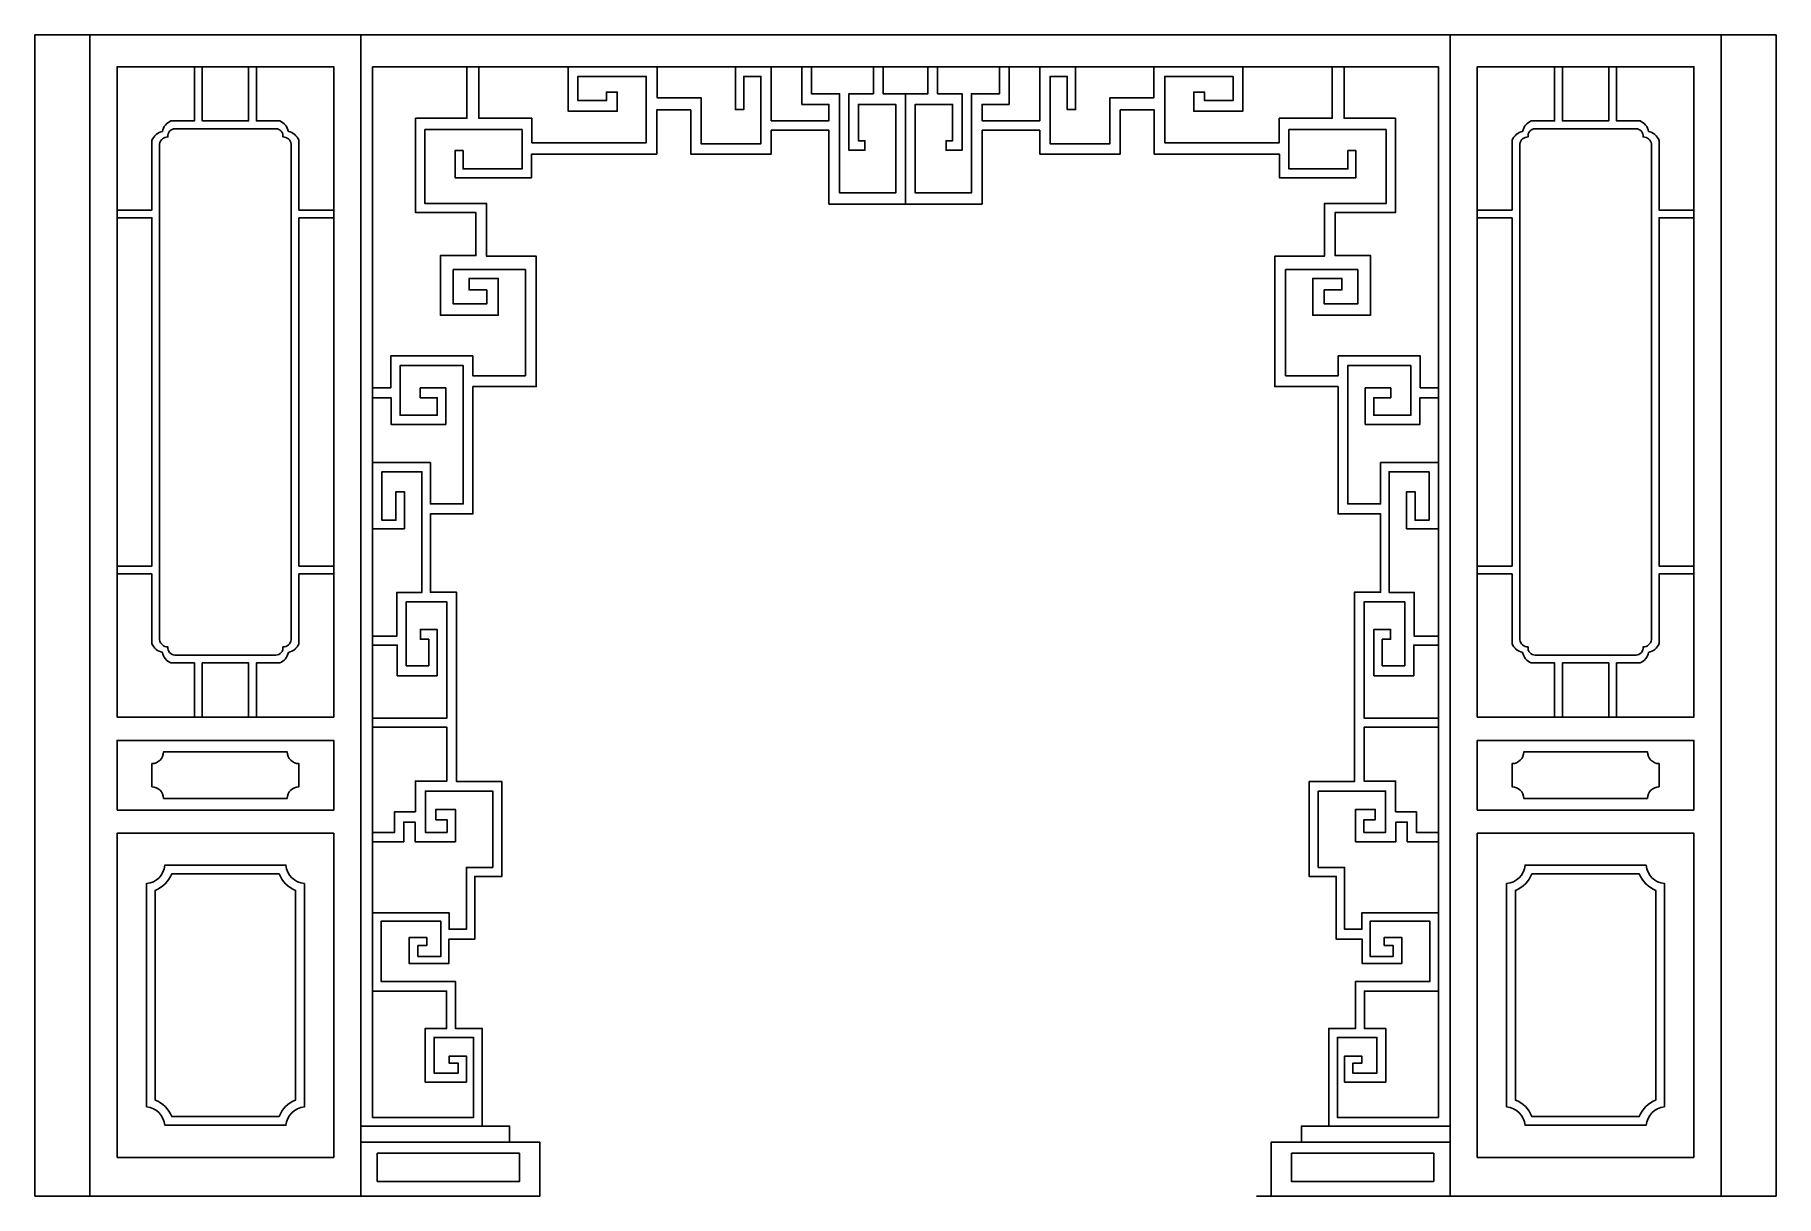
# Model space of a CAD drawing. Extents: x 195 to 3795, y 8030 to 10430.
import ezdxf

# ---------------------------------------------------------------- set-up
doc = ezdxf.new("R2010")
doc.units = 0
doc.header["$LTSCALE"] = 60
doc.header["$MEASUREMENT"] = 0
for name, color, linetype in [('3', 3, 'CONTINUOUS'), ('4', 4, 'CONTINUOUS'), ('7', 7, 'CONTINUOUS')]:
    doc.layers.add(name, color=color, linetype=linetype)

msp = doc.modelspace()

# ---------------------------------------------------------------- linework, layer by layer
at = {"layer": '3'}
for p, q in [((741, 9332), (741, 10052)), ((813, 10052), (741, 10052)), ((3177, 10052), (3249, 10052)), ((3249, 9332), (3249, 10052)), ((813, 9332), (741, 9332)), ((3177, 9332), (3249, 9332))]:
    msp.add_line(p, q, dxfattribs=at)
for points in [[(365, 10068), (437, 10068), (437, 10212.6, -0.237327), (458.7, 10230.3, -0.250014), (476.4, 10252), (525, 10252), (525, 10364)], [(813, 10068), (741, 10068), (741, 10212.6, 0.237327), (719.3, 10230.3, 0.250014), (701.6, 10252), (653, 10252), (653, 10364)], [(3177, 10068), (3249, 10068), (3249, 10212.6, -0.237327), (3270.7, 10230.3, -0.250014), (3288.4, 10252), (3337, 10252), (3337, 10364)], [(3625, 10068), (3553, 10068), (3553, 10212.6, 0.237327), (3531.3, 10230.3, 0.250014), (3513.6, 10252), (3465, 10252), (3465, 10364)], [(525, 9020), (525, 9132), (476.4, 9132, -0.250014), (458.7, 9153.7, -0.237327), (437, 9171.4), (437, 9316), (365, 9316)], [(813, 9316), (741, 9316), (741, 9171.4, -0.237327), (719.3, 9153.7, -0.250014), (701.6, 9132), (653, 9132), (653, 9020)], [(3177, 9316), (3249, 9316), (3249, 9171.4, 0.237327), (3270.7, 9153.7, 0.250014), (3288.4, 9132), (3337, 9132), (3337, 9020)], [(3465, 9020), (3465, 9132), (3513.6, 9132, 0.250014), (3531.3, 9153.7, 0.237327), (3553, 9171.4), (3553, 9316), (3625, 9316)]]:
    msp.add_lwpolyline(points, format="xyb", dxfattribs=at)
for points in [[(541, 10364), (541, 10252), (637, 10252), (637, 10364)], [(1088.4, 10364), (1088.4, 10257.5), (982.3, 10257.5), (982.3, 10132.8), (982.3, 10132.8)], [(1112.7, 10364), (1112.7, 10257.5), (1222.2, 10257.5), (1222.2, 10206.9), (1459.1, 10206.9), (1459.1, 10344), (1317.9, 10344), (1317.9, 10294.2), (1376.7, 10294.2), (1376.7, 10311.6), (1399, 10311.6), (1399, 10272), (1297.7, 10272), (1297.7, 10364)], [(1643.3, 10364), (1643.3, 10275.7), (1660.7, 10275.7), (1660.7, 10344), (1696.1, 10344), (1696.1, 10204.9), (1572.5, 10204.9), (1572.5, 10299.9), (1481.3, 10299.9), (1481.3, 10364)], [(1780.7, 10364), (1780.7, 10286.2), (1836.7, 10286.2), (1836.7, 10252.6), (1717.5, 10252.6), (1717.5, 10364)], [(1928.6, 10364), (1928.6, 10308.3), (1877.9, 10308.3), (1877.9, 10191.4), (1911, 10191.4), (1911, 10211.2), (1897.7, 10211.2), (1897.7, 10286.2), (1975, 10286.2), (1975, 10103.2), (1858.8, 10103.2), (1858.8, 10255.3), (1858.8, 10308.3), (1800.6, 10308.3), (1800.6, 10364)], [(1948.5, 10364), (1948.5, 10308.3), (1995, 10308.3), (1995, 10080.2)], [(2041.5, 10364), (2041.5, 10308.3), (1995, 10308.3), (1995, 10080.2)], [(2061.4, 10364), (2061.4, 10308.3), (2112.1, 10308.3), (2112.1, 10191.4), (2079, 10191.4), (2079, 10211.2), (2092.3, 10211.2), (2092.3, 10286.2), (2015, 10286.2), (2015, 10103.2), (2131.2, 10103.2), (2131.2, 10255.3), (2131.2, 10308.3), (2189.4, 10308.3), (2189.4, 10364)], [(2209.3, 10364), (2209.3, 10286.2), (2153.3, 10286.2), (2153.3, 10252.6), (2272.5, 10252.6), (2272.5, 10364)], [(2346.7, 10364), (2346.7, 10275.7), (2329.3, 10275.7), (2329.3, 10344), (2293.9, 10344), (2293.9, 10204.9), (2417.5, 10204.9), (2417.5, 10299.9), (2508.7, 10299.9), (2508.7, 10364)], [(2877.3, 10364), (2877.3, 10257.5), (2767.8, 10257.5), (2767.8, 10206.9), (2530.9, 10206.9), (2530.9, 10344), (2672.1, 10344), (2672.1, 10294.2), (2613.3, 10294.2), (2613.3, 10311.6), (2591, 10311.6), (2591, 10272), (2692.3, 10272), (2692.3, 10364)], [(2901.6, 10364), (2901.6, 10257.5), (3007.7, 10257.5), (3007.7, 10132.8), (3007.7, 10132.8)], [(3449, 10364), (3449, 10252), (3353, 10252), (3353, 10364)], [(982.3, 10132.8), (982.3, 10132.8), (982.3, 10062.8), (1106.9, 10062.8), (1106.9, 9973.9), (1033.6, 9973.9), (1033.6, 9850.4), (1153.1, 9850.4), (1153.1, 9926.6), (1092.6, 9926.6), (1092.6, 9902.9), (1129.4, 9902.9), (1129.4, 9874), (1060, 9874), (1060, 9945), (1209.1, 9945), (1209.1, 9725.3), (1100.5, 9725.3), (1100.5, 9766.6), (930.9, 9766.6), (930.9, 9700.5), (893, 9700.5)], [(3007.7, 10132.8), (3007.7, 10132.8), (3007.7, 10062.8), (2883.1, 10062.8), (2883.1, 9973.9), (2956.4, 9973.9), (2956.4, 9850.4), (2836.9, 9850.4), (2836.9, 9926.6), (2897.4, 9926.6), (2897.4, 9902.9), (2860.6, 9902.9), (2860.6, 9874), (2930, 9874), (2930, 9945), (2780.9, 9945), (2780.9, 9725.3), (2889.5, 9725.3), (2889.5, 9766.6), (3059.1, 9766.6), (3059.1, 9700.5), (3097, 9700.5)], [(365, 9332), (437, 9332), (437, 10052), (365, 10052)], [(3625, 9332), (3553, 9332), (3553, 10052), (3625, 10052)], [(893, 9680.1), (931.4, 9680.1), (931.4, 9624.9), (1044.4, 9624.9), (1044.4, 9700.2), (991.7, 9700.2), (991.7, 9680.1), (1026.8, 9680.1), (1026.8, 9643.7), (950.2, 9643.7), (950.2, 9746.6), (1080.8, 9746.6), (1080.8, 9460.6), (1013, 9460.6), (1013, 9545.9), (893, 9545.9)], [(3097, 9680.1), (3058.6, 9680.1), (3058.6, 9624.9), (2945.6, 9624.9), (2945.6, 9700.2), (2998.3, 9700.2), (2998.3, 9680.1), (2963.2, 9680.1), (2963.2, 9643.7), (3039.8, 9643.7), (3039.8, 9746.6), (2909.2, 9746.6), (2909.2, 9460.6), (2977, 9460.6), (2977, 9545.9), (3097, 9545.9)], [(893, 9409.2), (959, 9409.2), (959, 9485.7), (941.4, 9485.7), (941.4, 9426.8), (912.5, 9426.8), (912.5, 9527.1), (995.4, 9527.1), (995.4, 9277.7), (943.2, 9277.7), (943.2, 9187.1), (893, 9187.1)], [(3097, 9409.2), (3031, 9409.2), (3031, 9485.7), (3048.6, 9485.7), (3048.6, 9426.8), (3077.5, 9426.8), (3077.5, 9527.1), (2994.6, 9527.1), (2994.6, 9277.7), (3046.8, 9277.7), (3046.8, 9187.1), (3097, 9187.1)], [(893, 9168.8), (944.2, 9168.8), (944.2, 9105.4), (1026.5, 9105.4), (1026.5, 9201.4), (992.2, 9201.4), (992.2, 9180.8), (1009.3, 9180.8), (1009.3, 9126), (963, 9126), (963, 9257.9), (1047.1, 9257.9), (1047.1, 9018.1), (893, 9018.1)], [(3097, 9168.8), (3045.8, 9168.8), (3045.8, 9105.4), (2963.5, 9105.4), (2963.5, 9201.4), (2997.8, 9201.4), (2997.8, 9180.8), (2980.7, 9180.8), (2980.7, 9126), (3027, 9126), (3027, 9257.9), (2942.9, 9257.9), (2942.9, 9018.1), (3097, 9018.1)], [(541, 9020), (541, 9132), (637, 9132), (637, 9020)], [(3449, 9020), (3449, 9132), (3353, 9132), (3353, 9020)], [(893, 8999.2), (1047.1, 8999.2), (1047.1, 8887.9), (981.9, 8887.9), (981.9, 8824.4), (938.6, 8824.4), (938.6, 8781.8), (893, 8781.8)], [(3097, 8999.2), (2942.9, 8999.2), (2942.9, 8887.9), (3008.1, 8887.9), (3008.1, 8824.4), (3051.4, 8824.4), (3051.4, 8781.8), (3097, 8781.8)], [(893, 8762.6), (957.8, 8762.6), (957.8, 8803.1), (981.3, 8803.1), (981.3, 8762.6), (1064.5, 8762.6), (1064.5, 8829.4), (1024, 8829.4), (1024, 8808), (1047.4, 8808), (1047.4, 8781.8), (1002.6, 8781.8), (1002.6, 8867.1), (1141.6, 8867.1), (1141.6, 8709.4), (1087.4, 8709.4), (1087.4, 8581.5), (1051.5, 8581.5), (1051.5, 8615.6), (893, 8615.6)], [(3097, 8762.6), (3032.2, 8762.6), (3032.2, 8803.1), (3008.7, 8803.1), (3008.7, 8762.6), (2925.5, 8762.6), (2925.5, 8829.4), (2966, 8829.4), (2966, 8808), (2942.6, 8808), (2942.6, 8781.8), (2987.4, 8781.8), (2987.4, 8867.1), (2848.4, 8867.1), (2848.4, 8709.4), (2902.6, 8709.4), (2902.6, 8581.5), (2938.5, 8581.5), (2938.5, 8615.6), (3097, 8615.6)], [(893, 8453.8), (1046.3, 8453.8), (1046.3, 8376.4), (1001.8, 8376.4), (1001.8, 8265.7), (1087.1, 8265.7), (1087.1, 8319.4), (1051.9, 8319.4), (1051.9, 8304.6), (1070.4, 8304.6), (1070.4, 8284.3), (1020.4, 8284.3), (1020.4, 8357.9), (1101.9, 8357.9), (1101.9, 8192.8), (893, 8192.8)], [(3097, 8453.8), (2943.7, 8453.8), (2943.7, 8376.4), (2988.2, 8376.4), (2988.2, 8265.7), (2902.9, 8265.7), (2902.9, 8319.4), (2938.1, 8319.4), (2938.1, 8304.6), (2919.6, 8304.6), (2919.6, 8284.3), (2969.6, 8284.3), (2969.6, 8357.9), (2888.1, 8357.9), (2888.1, 8192.8), (3097, 8192.8)]]:
    msp.add_lwpolyline(points, dxfattribs=at)
for points in [[(453, 9179.7, 0.382381), (470, 9165, 0.436245), (484.7, 9148), (693.3, 9148, 0.436245), (708, 9165, 0.382381), (725, 9179.7), (725, 10204.3, 0.382381), (708, 10219, 0.436245), (693.3, 10236), (484.7, 10236, 0.436245), (470, 10219, 0.382381), (453, 10204.3)], [(3537, 9179.7, -0.382381), (3520, 9165, -0.436245), (3505.3, 9148), (3296.7, 9148, -0.436245), (3282, 9165, -0.382381), (3265, 9179.7), (3265, 10204.3, -0.382381), (3282, 10219, -0.436245), (3296.7, 10236), (3505.3, 10236, -0.436245), (3520, 10219, -0.382381), (3537, 10204.3)], [(461, 8852), (717, 8852, -0.414214), (741, 8876), (741, 8924, -0.414214), (717, 8948), (461, 8948, -0.414214), (437, 8924), (437, 8876, -0.414214)], [(3529, 8852), (3273, 8852, 0.414214), (3249, 8876), (3249, 8924, 0.414214), (3273, 8948), (3529, 8948, 0.414214), (3553, 8924), (3553, 8876, 0.414214)], [(443.8, 8228.6), (443.8, 8661.9, 0.210908), (478, 8696.1), (700, 8696.1, 0.210908), (734.2, 8661.9), (734.2, 8228.6, 0.210908), (700, 8194.5), (478, 8194.5, 0.210908)], [(3546.2, 8228.6), (3546.2, 8661.9, -0.210908), (3512, 8696.1), (3290, 8696.1, -0.210908), (3255.8, 8661.9), (3255.8, 8228.6, -0.210908), (3290, 8194.5), (3512, 8194.5, -0.210908)]]:
    msp.add_lwpolyline(points, format="xyb", close=True, dxfattribs=at)
for points in [[(903, 8060), (903, 8118.8), (1196.8, 8118.8), (1196.8, 8060)], [(3087, 8060), (3087, 8118.8), (2793.2, 8118.8), (2793.2, 8060)]]:
    msp.add_lwpolyline(points, close=True, dxfattribs=at)
at = {"layer": '4'}
for p, q in [((195, 8030), (195, 10430)), ((195, 10430), (3795, 10430)), ((3795, 8030), (3795, 10430)), ((195, 8030), (1239.1, 8030)), ((2720.9, 8030), (3795, 8030))]:
    msp.add_line(p, q, dxfattribs=at)
for points in [[(1995, 10080.2), (1836.7, 10080.2), (1836.7, 10232.7), (1717.5, 10232.7), (1717.5, 10183.7), (1551, 10183.7), (1551, 10274.7), (1480.9, 10274.7), (1480.9, 10183.7), (1222.1, 10183.7), (1222.1, 10134.7), (1063.8, 10134.7), (1063.8, 10190.7), (1080.3, 10190.7), (1080.3, 10152.8), (1202.3, 10152.8), (1202.3, 10234.2), (1001.6, 10234.2), (1001.6, 10081.1), (1128.8, 10081.1), (1128.8, 9972.5), (1231.7, 9972.5), (1231.7, 9703.2), (1100.6, 9703.2), (1100.6, 9440), (1012.7, 9440), (1012.7, 9278), (1066.8, 9278), (1066.8, 8886.6), (1160.6, 8886.6), (1160.6, 8690.8), (1104.4, 8690.8), (1104.4, 8560.9), (1050.9, 8560.9), (1050.9, 8510.8), (969.2, 8510.8), (969.2, 8564.8), (1005.4, 8564.8), (1005.4, 8548.1), (986.9, 8548.1), (986.9, 8525.6), (1034.4, 8525.6), (1034.4, 8598.1), (911, 8598.1), (911, 8473.7), (1010.9, 8473.7), (1064.4, 8473.7), (1064.4, 8376.8), (1120, 8376.8), (1120, 8174.7), (1176.4, 8174.7), (1176.4, 8141.4), (1239.1, 8141.4), (1239.1, 8030), (1239.1, 8141.4), (1176.4, 8141.4), (1176.4, 8174.7), (1120, 8174.7)], [(1995, 10080.2), (2153.3, 10080.2), (2153.3, 10232.7), (2272.5, 10232.7), (2272.5, 10183.7), (2439, 10183.7), (2439, 10274.7), (2509.1, 10274.7), (2509.1, 10183.7), (2767.9, 10183.7), (2767.9, 10134.7), (2926.2, 10134.7), (2926.2, 10190.7), (2909.7, 10190.7), (2909.7, 10152.8), (2787.7, 10152.8), (2787.7, 10234.2), (2988.4, 10234.2), (2988.4, 10081.1), (2861.2, 10081.1), (2861.2, 9972.5), (2758.3, 9972.5), (2758.3, 9703.2), (2889.4, 9703.2), (2889.4, 9440), (2977.3, 9440), (2977.3, 9278), (2923.2, 9278), (2923.2, 8886.6), (2829.4, 8886.6), (2829.4, 8690.8), (2885.6, 8690.8), (2885.6, 8560.9), (2939.1, 8560.9), (2939.1, 8510.8), (3020.8, 8510.8), (3020.8, 8564.8), (2984.6, 8564.8), (2984.6, 8548.1), (3003.1, 8548.1), (3003.1, 8525.6), (2955.6, 8525.6), (2955.6, 8598.1), (3079, 8598.1), (3079, 8473.7), (2979.1, 8473.7), (2925.6, 8473.7), (2925.6, 8376.8), (2870, 8376.8), (2870, 8174.7), (2813.6, 8174.7), (2813.6, 8141.4), (2750.9, 8141.4), (2750.9, 8030), (2750.9, 8141.4), (2813.6, 8141.4), (2813.6, 8174.7), (2870, 8174.7)]]:
    msp.add_lwpolyline(points, dxfattribs=at)
at = {"layer": '7'}
for p, q in [((309, 8030), (309, 10430)), ((869, 8030), (869, 10430)), ((3121, 8030), (3121, 10430)), ((3681, 8030), (3681, 10430)), ((893, 8192.8), (893, 10364)), ((893, 10364), (3097, 10364)), ((3097, 8192.8), (3097, 10364)), ((1120, 8174.7), (869, 8174.7)), ((2870, 8174.7), (3121, 8174.7)), ((1176.4, 8141.4), (869, 8141.4)), ((2813.6, 8141.4), (3121, 8141.4))]:
    msp.add_line(p, q, dxfattribs=at)
for points in [[(813, 9020), (813, 10364), (365, 10364), (365, 9020)], [(3177, 9020), (3177, 10364), (3625, 10364), (3625, 9020)], [(365, 8828), (365, 8972), (813, 8972), (813, 8828)], [(3625, 8828), (3625, 8972), (3177, 8972), (3177, 8828)], [(365, 8110), (813, 8110), (813, 8780), (365, 8780)], [(3625, 8110), (3177, 8110), (3177, 8780), (3625, 8780)]]:
    msp.add_lwpolyline(points, close=True, dxfattribs=at)
for points in [[(425.8, 8214.5), (425.8, 8676, 0.364413), (463.8, 8714.1), (714.2, 8714.1, 0.364413), (752.2, 8676), (752.2, 8214.5, 0.364413), (714.2, 8176.5), (463.8, 8176.5, 0.364413)], [(3564.2, 8214.5), (3564.2, 8676, -0.364413), (3526.2, 8714.1), (3275.8, 8714.1, -0.364413), (3237.8, 8676), (3237.8, 8214.5, -0.364413), (3275.8, 8176.5), (3526.2, 8176.5, -0.364413)]]:
    msp.add_lwpolyline(points, format="xyb", close=True, dxfattribs=at)

doc.saveas('drawing.dxf')
